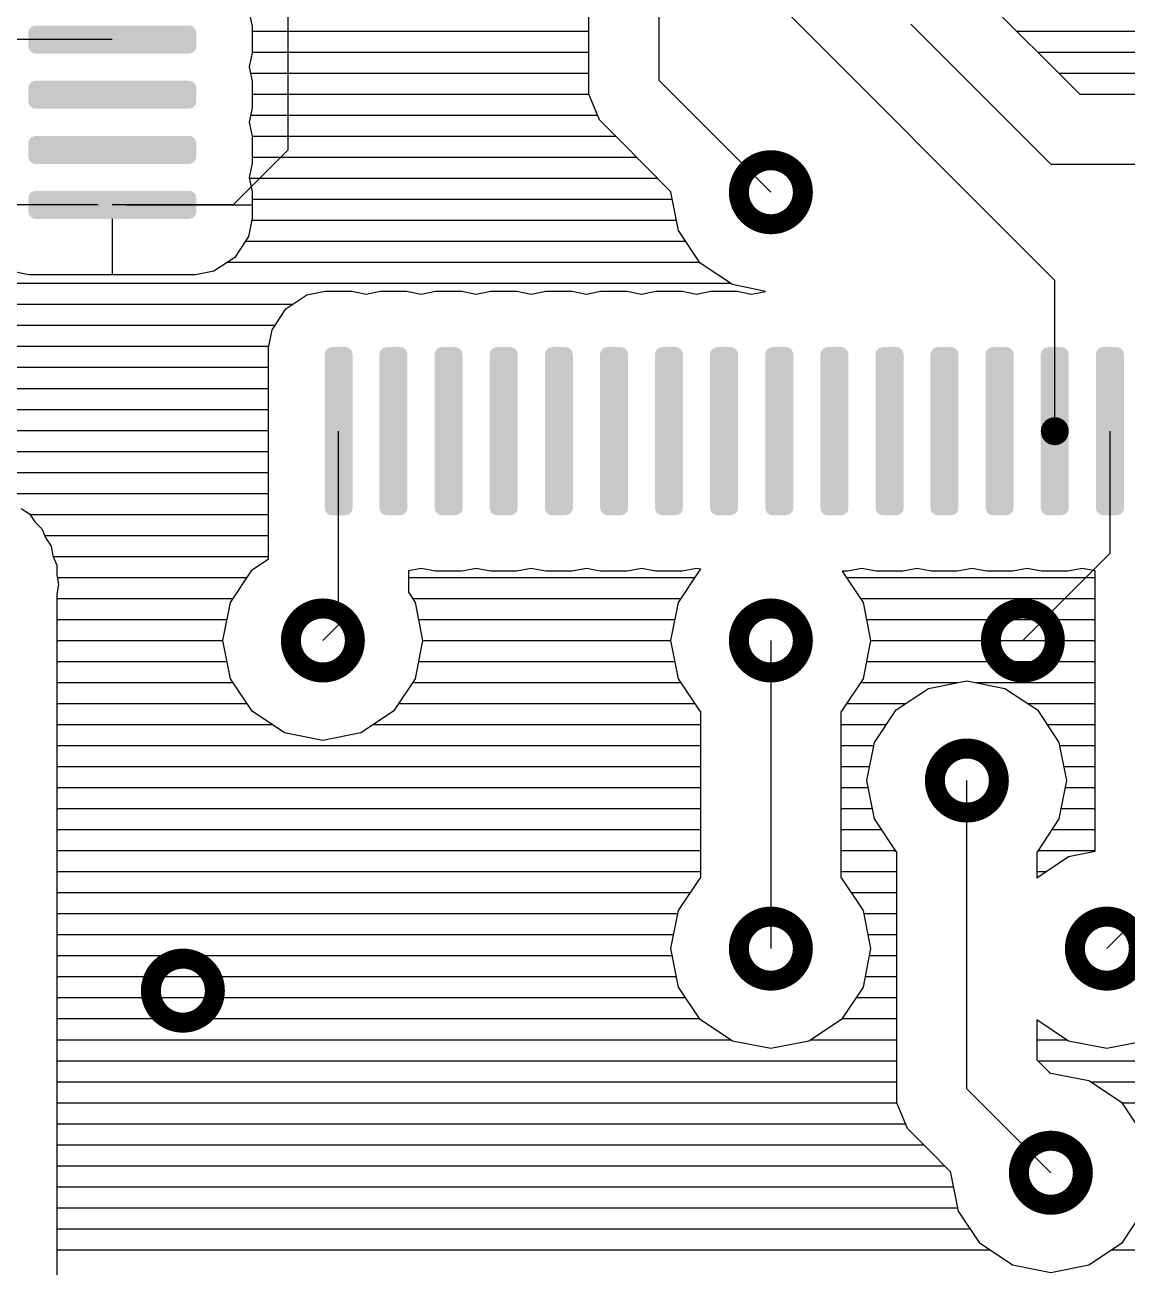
# Model space of a CAD drawing. Extents: x 295 to 953, y 10 to 290.
# Drawn here: x 610.63 to 630.63, y 167.86 to 190.38 of the extents above; entities that cross this region are included whole.
import ezdxf

# ---------------------------------------------------------------- set-up
doc = ezdxf.new("R2010")
doc.units = 0
doc.header["$LTSCALE"] = 5
doc.header["$MEASUREMENT"] = 0
doc.layers.get('0').update_dxf_attribs({"linetype": 'CONTINUOUS', "lineweight": 25})
doc.layers.add('130409_DV-DPH-A6_TOP', color=5, linetype='CONTINUOUS')

msp = doc.modelspace()

# ---------------------------------------------------------------- linework, layer by layer
for points, const_width in [([(623.585, 187.348, 1), (624.746, 187.348, 1)], 0.363), ([(629.19, 183.015, 1), (629.444, 183.015, 1)], 0.254), ([(629.19, 183.015, 1), (629.444, 183.015, 1)], 0.254), ([(615.457, 179.22, 1), (616.618, 179.22, 1)], 0.363), ([(623.585, 179.22, 1), (624.746, 179.22, 1)], 0.363), ([(628.157, 179.22, 1), (629.318, 179.22, 1)], 0.363), ([(627.141, 176.68, 1), (628.302, 176.68, 1)], 0.363), ([(623.585, 173.632, 1), (624.746, 173.632, 1)], 0.363), ([(629.681, 173.632, 1), (630.842, 173.632, 1)], 0.363), ([(612.917, 172.87, 1), (614.078, 172.87, 1)], 0.363), ([(628.665, 169.568, 1), (629.826, 169.568, 1)], 0.363)]:
    msp.add_lwpolyline(points, format="xyb", close=True, dxfattribs=dict(const_width=const_width))
for points in [[(610.752, 190.351), (610.78, 190.359), (613.677, 190.351), (613.668, 190.359)], [(610.78, 190.359), (610.82, 190.371), (613.668, 190.359), (613.614, 190.371)], [(610.693, 190.244), (610.705, 190.297), (613.741, 190.244), (613.726, 190.297)], [(610.693, 189.99), (610.693, 190.244), (613.741, 189.99), (613.741, 190.244)], [(610.705, 190.297), (610.718, 190.312), (613.726, 190.297), (613.721, 190.312)], [(610.718, 190.312), (610.752, 190.351), (613.721, 190.312), (613.677, 190.351)], [(610.709, 189.936), (610.693, 189.99), (613.73, 189.936), (613.741, 189.99)], [(610.713, 189.921), (610.709, 189.936), (613.717, 189.921), (613.73, 189.936)], [(610.758, 189.883), (610.713, 189.921), (613.683, 189.883), (613.717, 189.921)], [(610.767, 189.874), (610.758, 189.883), (613.655, 189.874), (613.683, 189.883)], [(610.82, 189.863), (610.767, 189.874), (613.614, 189.863), (613.655, 189.874)], [(610.693, 189.243), (610.705, 189.296), (613.741, 189.243), (613.726, 189.296)], [(610.693, 188.989), (610.693, 189.243), (613.741, 188.989), (613.741, 189.243)], [(610.705, 189.296), (610.718, 189.311), (613.726, 189.296), (613.721, 189.311)], [(610.718, 189.311), (610.752, 189.35), (613.721, 189.311), (613.677, 189.35)], [(610.752, 189.35), (610.78, 189.358), (613.677, 189.35), (613.668, 189.358)], [(610.78, 189.358), (610.82, 189.37), (613.668, 189.358), (613.614, 189.37)], [(610.709, 188.935), (610.693, 188.989), (613.73, 188.935), (613.741, 188.989)], [(610.713, 188.921), (610.709, 188.935), (613.717, 188.921), (613.73, 188.935)], [(610.758, 188.882), (610.713, 188.921), (613.683, 188.882), (613.717, 188.921)], [(610.767, 188.874), (610.758, 188.882), (613.655, 188.874), (613.683, 188.882)], [(610.82, 188.862), (610.767, 188.874), (613.614, 188.862), (613.655, 188.874)], [(610.718, 188.31), (610.752, 188.349), (613.721, 188.31), (613.677, 188.349)], [(610.752, 188.349), (610.78, 188.357), (613.677, 188.349), (613.668, 188.357)], [(610.78, 188.357), (610.82, 188.369), (613.668, 188.357), (613.614, 188.369)], [(610.693, 188.242), (610.705, 188.296), (613.741, 188.242), (613.726, 188.296)], [(610.693, 187.988), (610.693, 188.242), (613.741, 187.988), (613.741, 188.242)], [(610.705, 188.296), (610.718, 188.31), (613.726, 188.296), (613.721, 188.31)], [(610.709, 187.934), (610.693, 187.988), (613.73, 187.934), (613.741, 187.988)], [(610.713, 187.92), (610.709, 187.934), (613.717, 187.92), (613.73, 187.934)], [(610.758, 187.881), (610.713, 187.92), (613.683, 187.881), (613.717, 187.92)], [(610.767, 187.873), (610.758, 187.881), (613.655, 187.873), (613.683, 187.881)], [(610.82, 187.861), (610.767, 187.873), (613.614, 187.861), (613.655, 187.873)], [(610.693, 187.246), (610.705, 187.3), (613.741, 187.246), (613.726, 187.3)], [(610.693, 186.992), (610.693, 187.246), (613.741, 186.992), (613.741, 187.246)], [(610.705, 187.3), (610.718, 187.315), (613.726, 187.3), (613.721, 187.315)], [(610.718, 187.315), (610.752, 187.353), (613.721, 187.315), (613.677, 187.353)], [(610.752, 187.353), (610.78, 187.362), (613.677, 187.353), (613.668, 187.362)], [(610.78, 187.362), (610.82, 187.373), (613.668, 187.362), (613.614, 187.373)], [(610.709, 186.939), (610.693, 186.992), (613.73, 186.939), (613.741, 186.992)], [(610.713, 186.924), (610.709, 186.939), (613.717, 186.924), (613.73, 186.939)], [(610.758, 186.885), (610.713, 186.924), (613.683, 186.885), (613.717, 186.924)], [(610.767, 186.877), (610.758, 186.885), (613.655, 186.877), (613.683, 186.885)], [(610.82, 186.865), (610.767, 186.877), (613.614, 186.865), (613.655, 186.877)], [(616.093, 184.48), (616.127, 184.519), (616.556, 184.48), (616.512, 184.519)], [(616.127, 184.519), (616.154, 184.527), (616.512, 184.519), (616.503, 184.527)], [(616.154, 184.527), (616.195, 184.539), (616.503, 184.527), (616.449, 184.539)], [(617.088, 184.48), (617.122, 184.519), (617.552, 184.48), (617.507, 184.519)], [(617.122, 184.519), (617.15, 184.527), (617.507, 184.519), (617.498, 184.527)], [(617.15, 184.527), (617.191, 184.539), (617.498, 184.527), (617.445, 184.539)], [(618.089, 184.48), (618.123, 184.519), (618.553, 184.48), (618.508, 184.519)], [(618.123, 184.519), (618.151, 184.527), (618.508, 184.519), (618.499, 184.527)], [(618.151, 184.527), (618.191, 184.539), (618.499, 184.527), (618.445, 184.539)], [(619.09, 184.48), (619.124, 184.519), (619.553, 184.48), (619.509, 184.519)], [(619.124, 184.519), (619.152, 184.527), (619.509, 184.519), (619.5, 184.527)], [(619.152, 184.527), (619.192, 184.539), (619.5, 184.527), (619.446, 184.539)], [(620.091, 184.48), (620.125, 184.519), (620.554, 184.48), (620.51, 184.519)], [(620.125, 184.519), (620.152, 184.527), (620.51, 184.519), (620.501, 184.527)], [(620.152, 184.527), (620.193, 184.539), (620.501, 184.527), (620.447, 184.539)], [(621.091, 184.48), (621.125, 184.519), (621.555, 184.48), (621.511, 184.519)], [(621.125, 184.519), (621.153, 184.527), (621.511, 184.519), (621.501, 184.527)], [(621.153, 184.527), (621.194, 184.539), (621.501, 184.527), (621.448, 184.539)], [(622.087, 184.48), (622.121, 184.519), (622.551, 184.48), (622.506, 184.519)], [(622.121, 184.519), (622.149, 184.527), (622.506, 184.519), (622.497, 184.527)], [(622.149, 184.527), (622.189, 184.539), (622.497, 184.527), (622.443, 184.539)], [(623.088, 184.48), (623.122, 184.519), (623.551, 184.48), (623.507, 184.519)], [(623.122, 184.519), (623.15, 184.527), (623.507, 184.519), (623.498, 184.527)], [(623.15, 184.527), (623.19, 184.539), (623.498, 184.527), (623.444, 184.539)], [(624.089, 184.48), (624.123, 184.519), (624.552, 184.48), (624.508, 184.519)], [(624.123, 184.519), (624.15, 184.527), (624.508, 184.519), (624.499, 184.527)], [(624.15, 184.527), (624.191, 184.539), (624.499, 184.527), (624.445, 184.539)], [(625.089, 184.48), (625.123, 184.519), (625.553, 184.48), (625.508, 184.519)], [(625.123, 184.519), (625.151, 184.527), (625.508, 184.519), (625.499, 184.527)], [(625.151, 184.527), (625.192, 184.539), (625.499, 184.527), (625.446, 184.539)], [(626.09, 184.48), (626.124, 184.519), (626.554, 184.48), (626.509, 184.519)], [(626.124, 184.519), (626.152, 184.527), (626.509, 184.519), (626.5, 184.527)], [(626.152, 184.527), (626.192, 184.539), (626.5, 184.527), (626.446, 184.539)], [(627.086, 184.48), (627.12, 184.519), (627.549, 184.48), (627.505, 184.519)], [(627.12, 184.519), (627.147, 184.527), (627.505, 184.519), (627.496, 184.527)], [(627.147, 184.527), (627.188, 184.539), (627.496, 184.527), (627.442, 184.539)], [(628.087, 184.48), (628.121, 184.519), (628.55, 184.48), (628.506, 184.519)], [(628.121, 184.519), (628.148, 184.527), (628.506, 184.519), (628.496, 184.527)], [(628.148, 184.527), (628.189, 184.539), (628.496, 184.527), (628.443, 184.539)], [(629.087, 184.48), (629.121, 184.519), (629.551, 184.48), (629.506, 184.519)], [(629.121, 184.519), (629.149, 184.527), (629.506, 184.519), (629.497, 184.527)], [(629.149, 184.527), (629.19, 184.539), (629.497, 184.527), (629.444, 184.539)], [(630.088, 184.48), (630.122, 184.519), (630.552, 184.48), (630.507, 184.519)], [(630.122, 184.519), (630.15, 184.527), (630.507, 184.519), (630.498, 184.527)], [(630.15, 184.527), (630.19, 184.539), (630.498, 184.527), (630.444, 184.539)], [(616.068, 184.412), (616.08, 184.465), (616.576, 184.412), (616.56, 184.465)], [(616.068, 181.618), (616.068, 184.412), (616.576, 181.618), (616.576, 184.412)], [(616.08, 184.465), (616.093, 184.48), (616.56, 184.465), (616.556, 184.48)], [(617.064, 184.412), (617.076, 184.465), (617.572, 184.412), (617.556, 184.465)], [(617.064, 181.618), (617.064, 184.412), (617.572, 181.618), (617.572, 184.412)], [(617.076, 184.465), (617.088, 184.48), (617.556, 184.465), (617.552, 184.48)], [(618.064, 184.412), (618.076, 184.465), (618.572, 184.412), (618.557, 184.465)], [(618.064, 181.618), (618.064, 184.412), (618.572, 181.618), (618.572, 184.412)], [(618.076, 184.465), (618.089, 184.48), (618.557, 184.465), (618.553, 184.48)], [(619.065, 184.412), (619.077, 184.465), (619.573, 184.412), (619.558, 184.465)], [(619.065, 181.618), (619.065, 184.412), (619.573, 181.618), (619.573, 184.412)], [(619.077, 184.465), (619.09, 184.48), (619.558, 184.465), (619.553, 184.48)], [(620.066, 184.412), (620.078, 184.465), (620.574, 184.412), (620.558, 184.465)], [(620.066, 181.618), (620.066, 184.412), (620.574, 181.618), (620.574, 184.412)], [(620.078, 184.465), (620.091, 184.48), (620.558, 184.465), (620.554, 184.48)], [(621.067, 184.412), (621.079, 184.465), (621.575, 184.412), (621.559, 184.465)], [(621.067, 181.618), (621.067, 184.412), (621.575, 181.618), (621.575, 184.412)], [(621.079, 184.465), (621.091, 184.48), (621.559, 184.465), (621.555, 184.48)], [(622.062, 184.412), (622.074, 184.465), (622.57, 184.412), (622.555, 184.465)], [(622.062, 181.618), (622.062, 184.412), (622.57, 181.618), (622.57, 184.412)], [(622.074, 184.465), (622.087, 184.48), (622.555, 184.465), (622.551, 184.48)], [(623.063, 184.412), (623.075, 184.465), (623.571, 184.412), (623.556, 184.465)], [(623.063, 181.618), (623.063, 184.412), (623.571, 181.618), (623.571, 184.412)], [(623.075, 184.465), (623.088, 184.48), (623.556, 184.465), (623.551, 184.48)], [(624.064, 184.412), (624.076, 184.465), (624.572, 184.412), (624.556, 184.465)], [(624.064, 181.618), (624.064, 184.412), (624.572, 181.618), (624.572, 184.412)], [(624.076, 184.465), (624.089, 184.48), (624.556, 184.465), (624.552, 184.48)], [(625.065, 184.412), (625.077, 184.465), (625.573, 184.412), (625.557, 184.465)], [(625.065, 181.618), (625.065, 184.412), (625.573, 181.618), (625.573, 184.412)], [(625.077, 184.465), (625.089, 184.48), (625.557, 184.465), (625.553, 184.48)], [(626.065, 184.412), (626.077, 184.465), (626.573, 184.412), (626.558, 184.465)], [(626.065, 181.618), (626.065, 184.412), (626.573, 181.618), (626.573, 184.412)], [(626.077, 184.465), (626.09, 184.48), (626.558, 184.465), (626.554, 184.48)], [(627.061, 184.412), (627.073, 184.465), (627.569, 184.412), (627.554, 184.465)], [(627.061, 181.618), (627.061, 184.412), (627.569, 181.618), (627.569, 184.412)], [(627.073, 184.465), (627.086, 184.48), (627.554, 184.465), (627.549, 184.48)], [(628.062, 184.412), (628.074, 184.465), (628.57, 184.412), (628.554, 184.465)], [(628.062, 181.618), (628.062, 184.412), (628.57, 181.618), (628.57, 184.412)], [(628.074, 184.465), (628.087, 184.48), (628.554, 184.465), (628.55, 184.48)], [(629.063, 184.412), (629.075, 184.465), (629.571, 184.412), (629.555, 184.465)], [(629.063, 181.618), (629.063, 184.412), (629.571, 181.618), (629.571, 184.412)], [(629.075, 184.465), (629.087, 184.48), (629.555, 184.465), (629.551, 184.48)], [(630.063, 184.412), (630.075, 184.465), (630.571, 184.412), (630.556, 184.465)], [(630.063, 181.618), (630.063, 184.412), (630.571, 181.618), (630.571, 184.412)], [(630.075, 184.465), (630.088, 184.48), (630.556, 184.465), (630.552, 184.48)], [(616.084, 181.564), (616.068, 181.618), (616.564, 181.564), (616.576, 181.618)], [(617.079, 181.564), (617.064, 181.618), (617.56, 181.564), (617.572, 181.618)], [(618.08, 181.564), (618.064, 181.618), (618.561, 181.564), (618.572, 181.618)], [(619.081, 181.564), (619.065, 181.618), (619.561, 181.564), (619.573, 181.618)], [(620.082, 181.564), (620.066, 181.618), (620.562, 181.564), (620.574, 181.618)], [(621.082, 181.564), (621.067, 181.618), (621.563, 181.564), (621.575, 181.618)], [(622.078, 181.564), (622.062, 181.618), (622.559, 181.564), (622.57, 181.618)], [(623.079, 181.564), (623.063, 181.618), (623.559, 181.564), (623.571, 181.618)], [(624.08, 181.564), (624.064, 181.618), (624.56, 181.564), (624.572, 181.618)], [(625.08, 181.564), (625.065, 181.618), (625.561, 181.564), (625.573, 181.618)], [(626.081, 181.564), (626.065, 181.618), (626.562, 181.564), (626.573, 181.618)], [(627.077, 181.564), (627.061, 181.618), (627.557, 181.564), (627.569, 181.618)], [(628.078, 181.564), (628.062, 181.618), (628.558, 181.564), (628.57, 181.618)], [(629.078, 181.564), (629.063, 181.618), (629.559, 181.564), (629.571, 181.618)], [(630.079, 181.564), (630.063, 181.618), (630.56, 181.564), (630.571, 181.618)], [(616.088, 181.549), (616.084, 181.564), (616.551, 181.549), (616.564, 181.564)], [(616.132, 181.511), (616.088, 181.549), (616.517, 181.511), (616.551, 181.549)], [(616.141, 181.503), (616.132, 181.511), (616.49, 181.503), (616.517, 181.511)], [(616.195, 181.491), (616.141, 181.503), (616.449, 181.491), (616.49, 181.503)], [(617.084, 181.549), (617.079, 181.564), (617.547, 181.549), (617.56, 181.564)], [(617.128, 181.511), (617.084, 181.549), (617.513, 181.511), (617.547, 181.549)], [(617.137, 181.503), (617.128, 181.511), (617.485, 181.503), (617.513, 181.511)], [(617.191, 181.491), (617.137, 181.503), (617.445, 181.491), (617.485, 181.503)], [(618.084, 181.549), (618.08, 181.564), (618.548, 181.549), (618.561, 181.564)], [(618.129, 181.511), (618.084, 181.549), (618.514, 181.511), (618.548, 181.549)], [(618.138, 181.503), (618.129, 181.511), (618.486, 181.503), (618.514, 181.511)], [(618.191, 181.491), (618.138, 181.503), (618.445, 181.491), (618.486, 181.503)], [(619.085, 181.549), (619.081, 181.564), (619.549, 181.549), (619.561, 181.564)], [(619.129, 181.511), (619.085, 181.549), (619.515, 181.511), (619.549, 181.549)], [(619.139, 181.503), (619.129, 181.511), (619.487, 181.503), (619.515, 181.511)], [(619.192, 181.491), (619.139, 181.503), (619.446, 181.491), (619.487, 181.503)], [(620.086, 181.549), (620.082, 181.564), (620.549, 181.549), (620.562, 181.564)], [(620.13, 181.511), (620.086, 181.549), (620.515, 181.511), (620.549, 181.549)], [(620.139, 181.503), (620.13, 181.511), (620.488, 181.503), (620.515, 181.511)], [(620.193, 181.491), (620.139, 181.503), (620.447, 181.491), (620.488, 181.503)], [(621.087, 181.549), (621.082, 181.564), (621.55, 181.549), (621.563, 181.564)], [(621.131, 181.511), (621.087, 181.549), (621.516, 181.511), (621.55, 181.549)], [(621.14, 181.503), (621.131, 181.511), (621.488, 181.503), (621.516, 181.511)], [(621.194, 181.491), (621.14, 181.503), (621.448, 181.491), (621.488, 181.503)], [(622.082, 181.549), (622.078, 181.564), (622.546, 181.549), (622.559, 181.564)], [(622.127, 181.511), (622.082, 181.549), (622.512, 181.511), (622.546, 181.549)], [(622.136, 181.503), (622.127, 181.511), (622.484, 181.503), (622.512, 181.511)], [(622.189, 181.491), (622.136, 181.503), (622.443, 181.491), (622.484, 181.503)], [(623.083, 181.549), (623.079, 181.564), (623.546, 181.549), (623.559, 181.564)], [(623.127, 181.511), (623.083, 181.549), (623.512, 181.511), (623.546, 181.549)], [(623.137, 181.503), (623.127, 181.511), (623.485, 181.503), (623.512, 181.511)], [(623.19, 181.491), (623.137, 181.503), (623.444, 181.491), (623.485, 181.503)], [(624.084, 181.549), (624.08, 181.564), (624.547, 181.549), (624.56, 181.564)], [(624.128, 181.511), (624.084, 181.549), (624.513, 181.511), (624.547, 181.549)], [(624.137, 181.503), (624.128, 181.511), (624.486, 181.503), (624.513, 181.511)], [(624.191, 181.491), (624.137, 181.503), (624.445, 181.491), (624.486, 181.503)], [(625.085, 181.549), (625.08, 181.564), (625.548, 181.549), (625.561, 181.564)], [(625.129, 181.511), (625.085, 181.549), (625.514, 181.511), (625.548, 181.549)], [(625.138, 181.503), (625.129, 181.511), (625.486, 181.503), (625.514, 181.511)], [(625.192, 181.491), (625.138, 181.503), (625.446, 181.491), (625.486, 181.503)], [(626.085, 181.549), (626.081, 181.564), (626.549, 181.549), (626.562, 181.564)], [(626.13, 181.511), (626.085, 181.549), (626.515, 181.511), (626.549, 181.549)], [(626.139, 181.503), (626.13, 181.511), (626.487, 181.503), (626.515, 181.511)], [(626.192, 181.491), (626.139, 181.503), (626.446, 181.491), (626.487, 181.503)], [(627.081, 181.549), (627.077, 181.564), (627.544, 181.549), (627.557, 181.564)], [(627.125, 181.511), (627.081, 181.549), (627.51, 181.511), (627.544, 181.549)], [(627.135, 181.503), (627.125, 181.511), (627.483, 181.503), (627.51, 181.511)], [(627.188, 181.491), (627.135, 181.503), (627.442, 181.491), (627.483, 181.503)], [(628.082, 181.549), (628.078, 181.564), (628.545, 181.549), (628.558, 181.564)], [(628.126, 181.511), (628.082, 181.549), (628.511, 181.511), (628.545, 181.549)], [(628.135, 181.503), (628.126, 181.511), (628.484, 181.503), (628.511, 181.511)], [(628.189, 181.491), (628.135, 181.503), (628.443, 181.491), (628.484, 181.503)], [(629.083, 181.549), (629.078, 181.564), (629.546, 181.549), (629.559, 181.564)], [(629.127, 181.511), (629.083, 181.549), (629.512, 181.511), (629.546, 181.549)], [(629.136, 181.503), (629.127, 181.511), (629.484, 181.503), (629.512, 181.511)], [(629.19, 181.491), (629.136, 181.503), (629.444, 181.491), (629.484, 181.503)], [(630.083, 181.549), (630.079, 181.564), (630.547, 181.549), (630.56, 181.564)], [(630.128, 181.511), (630.083, 181.549), (630.513, 181.511), (630.547, 181.549)], [(630.137, 181.503), (630.128, 181.511), (630.485, 181.503), (630.513, 181.511)], [(630.19, 181.491), (630.137, 181.503), (630.444, 181.491), (630.485, 181.503)]]:
    msp.add_solid(points)
at = {"layer": '130409_DV-DPH-A6_TOP', "color": 7}
for p, q in [((622.134, 207.668), (622.134, 189.38)), ((620.864, 189.629), (620.864, 207.14)), ((615.403, 196.116), (615.403, 188.11)), ((629.317, 185.748), (623.15, 191.92)), ((627.976, 190.919), (629.769, 189.126)), ((614.702, 190.614), (614.757, 190.355)), ((614.757, 190.355), (614.757, 189.878)), ((626.706, 190.396), (629.246, 187.856)), ((614.757, 190.269), (620.864, 190.269)), ((628.626, 190.269), (652.878, 190.269)), ((612.217, 190.117), (604.12, 190.117)), ((614.757, 189.878), (614.702, 189.619)), ((614.757, 189.888), (620.864, 189.888)), ((629.007, 189.888), (652.878, 189.888)), ((614.702, 189.619), (614.757, 189.355)), ((614.727, 189.507), (620.864, 189.507)), ((620.864, 189.126), (620.864, 189.629)), ((629.388, 189.507), (644.77, 189.507)), ((614.757, 189.355), (614.757, 188.877)), ((622.134, 189.38), (624.166, 187.348)), ((614.757, 189.126), (620.864, 189.126)), ((621.057, 188.659), (620.864, 189.126)), ((629.769, 189.126), (644.211, 189.126)), ((629.769, 189.126), (644.211, 189.126)), ((614.757, 188.877), (614.702, 188.618)), ((614.702, 188.618), (614.757, 188.359)), ((614.727, 188.745), (621.021, 188.745)), ((621.412, 188.303), (621.057, 188.659)), ((614.752, 188.364), (621.351, 188.364)), ((614.757, 188.359), (614.757, 187.876)), ((614.412, 187.119), (615.403, 188.11)), ((622.352, 187.358), (621.412, 188.303)), ((614.757, 187.983), (621.732, 187.983)), ((614.757, 187.876), (614.702, 187.617)), ((629.246, 187.856), (645.502, 187.856)), ((614.702, 187.617), (614.757, 187.358)), ((614.707, 187.602), (622.113, 187.602)), ((614.757, 187.358), (614.757, 186.876)), ((614.757, 187.221), (622.377, 187.221)), ((622.352, 187.348), (622.352, 187.358)), ((622.489, 186.652), (622.352, 187.348)), ((611.963, 187.119), (609.677, 187.119)), ((614.412, 187.119), (612.217, 187.119)), ((612.471, 187.119), (614.757, 187.119)), ((612.217, 186.865), (612.217, 185.849)), ((614.757, 186.876), (614.686, 186.545)), ((614.747, 186.84), (622.454, 186.84)), ((614.686, 186.545), (614.437, 186.164)), ((622.88, 186.063), (622.489, 186.652)), ((614.63, 186.459), (622.616, 186.459)), ((614.437, 186.164), (614.056, 185.915)), ((614.3, 186.078), (622.875, 186.078)), ((610.704, 185.849), (610.373, 185.915)), ((614.056, 185.915), (613.726, 185.849)), ((623.47, 185.672), (622.88, 186.063)), ((608.672, 185.697), (623.434, 185.697)), ((613.726, 185.849), (610.704, 185.849)), ((624.069, 185.55), (623.47, 185.672)), ((629.317, 183.015), (629.317, 185.748)), ((615.367, 185.235), (615.748, 185.489)), ((615.748, 185.489), (616.078, 185.555)), ((616.078, 185.555), (616.561, 185.555)), ((616.561, 185.555), (616.82, 185.499)), ((616.82, 185.499), (617.079, 185.555)), ((617.079, 185.555), (617.556, 185.555)), ((617.556, 185.555), (617.821, 185.499)), ((617.821, 185.499), (618.08, 185.555)), ((618.08, 185.555), (618.557, 185.555)), ((618.557, 185.555), (618.816, 185.499)), ((618.816, 185.499), (619.08, 185.555)), ((619.08, 185.555), (619.558, 185.555)), ((619.558, 185.555), (619.817, 185.499)), ((619.817, 185.499), (620.081, 185.555)), ((620.081, 185.555), (620.559, 185.555)), ((620.559, 185.555), (620.818, 185.499)), ((620.818, 185.499), (621.077, 185.555)), ((621.077, 185.555), (621.56, 185.555)), ((621.56, 185.555), (621.819, 185.499)), ((621.819, 185.499), (622.078, 185.555)), ((622.078, 185.555), (622.555, 185.555)), ((622.555, 185.555), (622.819, 185.499)), ((622.819, 185.499), (623.078, 185.555)), ((623.078, 185.555), (623.556, 185.555)), ((623.556, 185.555), (623.815, 185.499)), ((623.815, 185.499), (624.069, 185.55)), ((608.672, 185.316), (615.489, 185.316)), ((615.118, 184.854), (615.367, 185.235)), ((608.672, 184.935), (615.169, 184.935)), ((615.052, 184.524), (615.118, 184.854)), ((608.672, 184.554), (615.057, 184.554)), ((615.052, 183.264), (615.052, 184.524)), ((608.672, 184.173), (615.052, 184.173)), ((608.672, 183.792), (615.052, 183.792)), ((608.672, 183.411), (615.052, 183.411)), ((615.052, 181.501), (615.052, 183.264)), ((608.672, 183.03), (615.052, 183.03)), ((616.322, 179.504), (616.322, 183.015)), ((630.317, 183.015), (630.317, 180.8)), ((608.672, 182.649), (615.052, 182.649)), ((608.672, 182.268), (615.052, 182.268)), ((610.16, 181.887), (615.052, 181.887)), ((610.566, 181.613), (610.714, 181.516)), ((610.714, 181.516), (610.81, 181.369)), ((610.719, 181.506), (615.052, 181.506)), ((610.81, 181.369), (610.937, 181.242)), ((615.052, 180.698), (615.052, 181.501)), ((610.937, 181.242), (611.008, 181.074)), ((610.988, 181.125), (615.052, 181.125)), ((611.008, 181.074), (611.105, 180.927)), ((611.105, 180.927), (611.14, 180.754)), ((611.14, 180.754), (611.212, 180.587)), ((611.146, 180.744), (615.052, 180.744)), ((614.752, 180.5), (615.052, 180.698)), ((630.317, 180.8), (628.738, 179.22)), ((611.212, 180.587), (611.212, 180.409)), ((614.361, 179.911), (614.752, 180.5)), ((617.821, 180.526), (617.592, 180.48)), ((617.592, 180.48), (617.592, 180.094)), ((618.08, 180.475), (617.821, 180.526)), ((618.557, 180.475), (618.08, 180.475)), ((618.816, 180.526), (618.557, 180.475)), ((619.08, 180.475), (618.816, 180.526)), ((619.558, 180.475), (619.08, 180.475)), ((619.817, 180.526), (619.558, 180.475)), ((620.081, 180.475), (619.817, 180.526)), ((620.559, 180.475), (620.081, 180.475)), ((620.818, 180.526), (620.559, 180.475)), ((621.077, 180.475), (620.818, 180.526)), ((621.56, 180.475), (621.077, 180.475)), ((621.819, 180.526), (621.56, 180.475)), ((622.078, 180.475), (621.819, 180.526)), ((622.555, 180.475), (622.078, 180.475)), ((622.489, 179.911), (622.88, 180.5)), ((622.819, 180.526), (622.555, 180.475)), ((622.896, 180.51), (622.819, 180.526)), ((622.88, 180.5), (622.896, 180.51)), ((625.557, 180.475), (625.461, 180.475)), ((625.461, 180.475), (625.837, 179.911)), ((625.817, 180.526), (625.557, 180.475)), ((626.076, 180.475), (625.817, 180.526)), ((626.558, 180.475), (626.076, 180.475)), ((626.817, 180.526), (626.558, 180.475)), ((627.076, 180.475), (626.817, 180.526)), ((627.554, 180.475), (627.076, 180.475)), ((627.818, 180.526), (627.554, 180.475)), ((628.077, 180.475), (627.818, 180.526)), ((628.555, 180.475), (628.077, 180.475)), ((628.814, 180.526), (628.555, 180.475)), ((629.078, 180.475), (628.814, 180.526)), ((629.555, 180.475), (629.078, 180.475)), ((629.815, 180.526), (629.555, 180.475)), ((630.048, 180.48), (629.815, 180.526)), ((630.048, 175.4), (630.048, 180.48)), ((611.212, 180.409), (611.242, 180.236)), ((611.242, 180.236), (611.212, 180.058)), ((611.217, 180.363), (614.661, 180.363)), ((617.592, 180.363), (622.789, 180.363)), ((625.537, 180.363), (630.048, 180.363)), ((611.212, 180.058), (611.212, 167.47)), ((617.592, 180.094), (617.709, 179.911)), ((611.212, 179.982), (614.407, 179.982)), ((614.224, 179.22), (614.361, 179.911)), ((617.663, 179.982), (622.535, 179.982)), ((617.709, 179.911), (617.846, 179.22)), ((622.352, 179.22), (622.489, 179.911)), ((625.791, 179.982), (630.048, 179.982)), ((625.837, 179.911), (625.974, 179.22)), ((611.212, 179.601), (614.3, 179.601)), ((617.77, 179.601), (622.428, 179.601)), ((625.898, 179.601), (630.048, 179.601)), ((616.322, 179.504), (616.038, 179.22)), ((611.212, 179.22), (614.224, 179.22)), ((614.361, 178.524), (614.224, 179.22)), ((617.846, 179.22), (617.709, 178.524)), ((617.846, 179.22), (622.352, 179.22)), ((622.489, 178.524), (622.352, 179.22)), ((624.166, 179.22), (624.166, 173.632)), ((625.974, 179.22), (625.837, 178.524)), ((625.974, 179.22), (630.048, 179.22)), ((611.212, 178.839), (614.3, 178.839)), ((617.77, 178.839), (622.428, 178.839)), ((625.898, 178.839), (630.048, 178.839)), ((611.212, 178.458), (614.407, 178.458)), ((614.752, 177.935), (614.361, 178.524)), ((617.709, 178.524), (617.318, 177.935)), ((617.663, 178.458), (622.535, 178.458)), ((622.88, 177.935), (622.489, 178.524)), ((625.837, 178.524), (625.446, 177.935)), ((625.791, 178.458), (627.544, 178.458)), ((627.026, 178.351), (627.722, 178.488)), ((627.722, 178.488), (628.412, 178.351)), ((627.894, 178.458), (630.048, 178.458)), ((626.436, 177.96), (627.026, 178.351)), ((628.412, 178.351), (629.002, 177.96)), ((611.212, 178.077), (614.661, 178.077)), ((617.409, 178.077), (622.789, 178.077)), ((625.537, 178.077), (626.609, 178.077)), ((628.829, 178.077), (630.048, 178.077)), ((615.342, 177.544), (614.752, 177.935)), ((617.318, 177.935), (616.728, 177.544)), ((622.896, 177.93), (622.88, 177.935)), ((622.896, 174.917), (622.896, 177.93)), ((625.446, 177.935), (625.436, 177.93)), ((625.436, 177.93), (625.436, 174.917)), ((626.045, 177.371), (626.436, 177.96)), ((629.002, 177.96), (629.393, 177.371)), ((611.212, 177.696), (615.118, 177.696)), ((616.038, 177.406), (615.342, 177.544)), ((616.728, 177.544), (616.038, 177.406)), ((616.952, 177.696), (622.896, 177.696)), ((625.436, 177.696), (626.259, 177.696)), ((629.18, 177.696), (630.048, 177.696)), ((611.212, 177.315), (622.896, 177.315)), ((625.436, 177.315), (626.035, 177.315)), ((625.908, 176.68), (626.045, 177.371)), ((629.393, 177.371), (629.53, 176.68)), ((629.403, 177.315), (630.048, 177.315)), ((611.212, 176.934), (622.896, 176.934)), ((625.436, 176.934), (625.959, 176.934)), ((629.479, 176.934), (630.048, 176.934)), ((626.045, 175.984), (625.908, 176.68)), ((627.722, 171.092), (627.722, 176.68)), ((629.53, 176.68), (629.393, 175.984)), ((611.212, 176.553), (622.896, 176.553)), ((625.436, 176.553), (625.933, 176.553)), ((629.505, 176.553), (630.048, 176.553)), ((611.212, 176.172), (622.896, 176.172)), ((625.436, 176.172), (626.01, 176.172)), ((629.428, 176.172), (630.048, 176.172)), ((626.436, 175.395), (626.045, 175.984)), ((629.393, 175.984), (629.002, 175.395)), ((611.212, 175.791), (622.896, 175.791)), ((625.436, 175.791), (626.172, 175.791)), ((629.266, 175.791), (630.048, 175.791)), ((611.212, 175.41), (622.896, 175.41)), ((625.436, 175.41), (626.431, 175.41)), ((626.452, 175.39), (626.436, 175.395)), ((626.452, 171.341), (626.452, 175.39)), ((629.002, 175.395), (628.992, 175.39)), ((628.992, 175.39), (628.992, 174.917)), ((628.992, 174.917), (629.566, 175.303)), ((629.007, 175.41), (630.048, 175.41)), ((629.566, 175.303), (630.048, 175.4)), ((611.212, 175.029), (622.896, 175.029)), ((622.489, 174.323), (622.88, 174.912)), ((622.88, 174.912), (622.896, 174.917)), ((625.436, 175.029), (626.452, 175.029)), ((625.436, 174.917), (625.446, 174.912)), ((625.446, 174.912), (625.837, 174.323)), ((628.992, 175.029), (629.149, 175.029)), ((611.212, 174.648), (622.703, 174.648)), ((625.624, 174.648), (626.452, 174.648)), ((631.318, 174.689), (630.262, 173.632)), ((611.212, 174.267), (622.479, 174.267)), ((622.352, 173.632), (622.489, 174.323)), ((625.837, 174.323), (625.974, 173.632)), ((625.847, 174.267), (626.452, 174.267)), ((611.212, 173.886), (622.403, 173.886)), ((625.923, 173.886), (626.452, 173.886)), ((611.212, 173.505), (622.377, 173.505)), ((622.489, 172.936), (622.352, 173.632)), ((625.974, 173.632), (625.837, 172.936)), ((625.949, 173.505), (626.452, 173.505)), ((611.212, 173.124), (622.454, 173.124)), ((625.872, 173.124), (626.452, 173.124)), ((622.88, 172.347), (622.489, 172.936)), ((625.837, 172.936), (625.446, 172.347)), ((611.212, 172.743), (622.616, 172.743)), ((625.71, 172.743), (626.452, 172.743)), ((611.212, 172.362), (622.875, 172.362)), ((623.47, 171.956), (622.88, 172.347)), ((625.446, 172.347), (624.856, 171.956)), ((625.451, 172.362), (626.452, 172.362)), ((629.566, 171.956), (628.992, 172.342)), ((628.992, 172.342), (628.992, 171.615)), ((611.212, 171.981), (623.434, 171.981)), ((624.166, 171.818), (623.47, 171.956)), ((624.856, 171.956), (624.166, 171.818)), ((624.892, 171.981), (626.452, 171.981)), ((628.992, 171.981), (629.53, 171.981)), ((630.262, 171.818), (629.566, 171.956)), ((630.952, 171.956), (630.262, 171.818)), ((611.212, 171.6), (626.452, 171.6)), ((628.992, 171.615), (629.23, 171.376)), ((629.007, 171.6), (631.867, 171.6)), ((611.212, 171.219), (626.452, 171.219)), ((626.452, 170.838), (626.452, 171.341)), ((629.23, 171.376), (629.246, 171.376)), ((629.246, 171.376), (629.936, 171.239)), ((629.936, 171.239), (630.526, 170.848)), ((629.972, 171.219), (631.923, 171.219)), ((629.246, 169.568), (627.722, 171.092)), ((611.212, 170.838), (626.452, 170.838)), ((626.645, 170.371), (626.452, 170.838)), ((630.526, 170.848), (630.917, 170.259)), ((630.531, 170.838), (632.09, 170.838)), ((611.212, 170.457), (626.609, 170.457)), ((627, 170.015), (626.645, 170.371)), ((611.212, 170.076), (626.939, 170.076)), ((627.432, 169.578), (627, 170.015)), ((611.212, 169.695), (627.32, 169.695)), ((627.432, 169.568), (627.432, 169.578)), ((627.569, 168.872), (627.432, 169.568)), ((611.212, 169.314), (627.483, 169.314)), ((611.212, 168.933), (627.559, 168.933)), ((627.96, 168.283), (627.569, 168.872)), ((630.917, 168.872), (630.526, 168.283)), ((611.212, 168.552), (627.783, 168.552)), ((628.55, 167.892), (627.96, 168.283)), ((630.526, 168.283), (629.936, 167.892)), ((611.212, 168.171), (628.133, 168.171)), ((630.353, 168.171), (643.525, 168.171)), ((629.246, 167.754), (628.55, 167.892)), ((629.936, 167.892), (629.246, 167.754))]:
    msp.add_line(p, q, dxfattribs=at)

doc.saveas('drawing.dxf')
